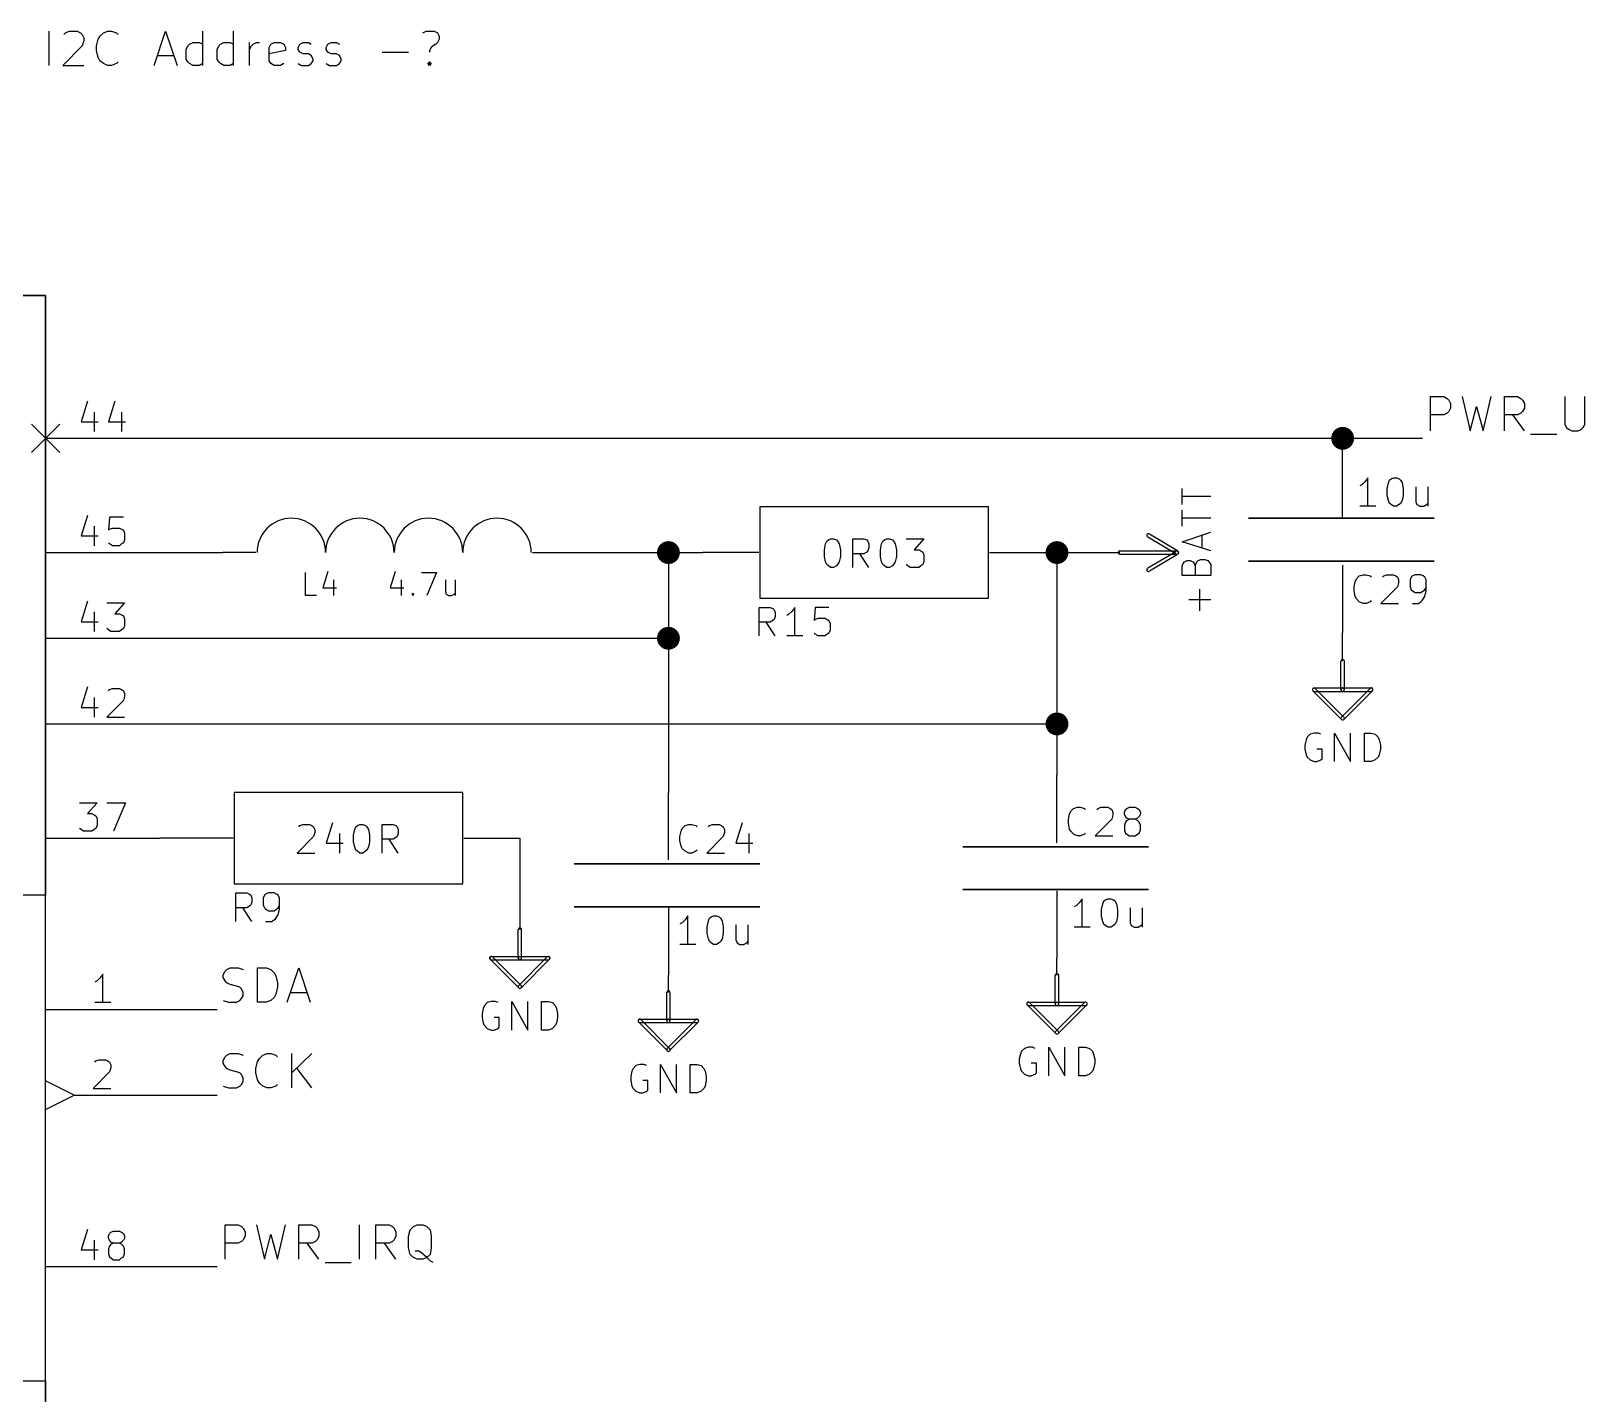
# Model space of a CAD drawing. Extents: x 12 to 829, y -582 to -12.
# Drawn here: x 191.6 to 260.7, y -459.8 to -399.2 of the extents above; entities that cross this region are included whole.
import ezdxf

# ---------------------------------------------------------------- set-up
doc = ezdxf.new("R2010")
doc.units = 0
doc.header["$MEASUREMENT"] = 0
doc.layers.add('BLACK', color=7, linetype='CONTINUOUS')

msp = doc.modelspace()

# ---------------------------------------------------------------- linework, layer by layer
at = {"layer": 'Black'}
for p, q in [((192.43, -400.736), (192.43, -399.212)), ((193.167, -399.288), (193.319, -399.212)), ((193.319, -399.212), (193.675, -399.212)), ((193.675, -399.212), (193.827, -399.288)), ((194.843, -399.288), (195.047, -399.212)), ((195.047, -399.212), (195.199, -399.212)), ((195.199, -399.212), (195.428, -399.288)), ((197.104, -400.736), (197.612, -399.212)), ((197.612, -399.212), (198.12, -400.736)), ((199.263, -400.736), (199.263, -399.212)), ((200.635, -400.736), (200.635, -399.212)), ((209.042, -399.288), (209.194, -399.212)), ((209.194, -399.212), (209.55, -399.212)), ((209.55, -399.212), (209.702, -399.288)), ((193.904, -399.872), (193.04, -400.736)), ((193.091, -399.364), (193.167, -399.288)), ((193.827, -399.288), (193.904, -399.364)), ((193.904, -399.364), (193.98, -399.517)), ((193.98, -399.644), (193.904, -399.872)), ((193.98, -399.517), (193.98, -399.644)), ((194.539, -399.872), (194.615, -399.567)), ((194.539, -400.075), (194.539, -399.872)), ((194.615, -399.567), (194.691, -399.44)), ((194.691, -399.44), (194.843, -399.288)), ((195.428, -399.288), (195.504, -399.364)), ((198.526, -400.025), (198.603, -399.872)), ((198.603, -399.872), (198.679, -399.796)), ((198.679, -399.796), (198.831, -399.72)), ((198.831, -399.72), (199.111, -399.72)), ((199.111, -399.72), (199.263, -399.796)), ((199.898, -400.025), (199.974, -399.872)), ((199.974, -399.872), (200.05, -399.796)), ((200.05, -399.796), (200.203, -399.72)), ((200.203, -399.72), (200.482, -399.72)), ((200.482, -399.72), (200.635, -399.796)), ((201.346, -400.736), (201.346, -399.72)), ((201.346, -400.025), (201.422, -399.872)), ((201.422, -399.872), (201.498, -399.796)), ((201.498, -399.796), (201.651, -399.72)), ((201.651, -399.72), (201.778, -399.72)), ((202.209, -399.948), (202.286, -399.796)), ((202.286, -399.796), (202.438, -399.72)), ((202.438, -399.72), (202.717, -399.72)), ((202.717, -399.72), (202.87, -399.796)), ((202.87, -399.796), (202.946, -399.948)), ((203.505, -399.948), (203.581, -399.796)), ((203.581, -399.796), (203.733, -399.72)), ((203.733, -399.72), (203.962, -399.72)), ((203.962, -399.72), (204.089, -399.796)), ((204.749, -399.948), (204.826, -399.796)), ((204.826, -399.796), (204.978, -399.72)), ((204.978, -399.72), (205.207, -399.72)), ((205.207, -399.72), (205.334, -399.796)), ((209.499, -399.872), (209.423, -399.948)), ((209.626, -399.796), (209.499, -399.872)), ((209.702, -399.72), (209.626, -399.796)), ((209.702, -399.288), (209.779, -399.44)), ((209.779, -399.567), (209.702, -399.72)), ((209.779, -399.44), (209.779, -399.567)), ((194.615, -400.38), (194.539, -400.075)), ((194.691, -400.533), (194.615, -400.38)), ((194.843, -400.66), (194.691, -400.533)), ((195.504, -400.583), (195.428, -400.66)), ((197.231, -400.304), (197.968, -400.304)), ((198.526, -400.456), (198.526, -400.025)), ((198.603, -400.583), (198.526, -400.456)), ((198.679, -400.66), (198.603, -400.583)), ((199.898, -400.456), (199.898, -400.025)), ((199.974, -400.583), (199.898, -400.456)), ((200.05, -400.66), (199.974, -400.583)), ((202.209, -400.533), (202.209, -399.948)), ((202.946, -400.075), (202.209, -400.228)), ((202.286, -400.66), (202.209, -400.533)), ((202.946, -399.948), (202.946, -400.075)), ((203.505, -400.025), (203.505, -399.948)), ((203.581, -400.152), (203.505, -400.025)), ((203.733, -400.228), (203.581, -400.152)), ((203.962, -400.228), (203.733, -400.228)), ((204.089, -400.304), (203.962, -400.228)), ((204.165, -400.456), (204.089, -400.304)), ((204.089, -400.66), (204.165, -400.533)), ((204.165, -400.533), (204.165, -400.456)), ((204.749, -400.025), (204.749, -399.948)), ((204.826, -400.152), (204.749, -400.025)), ((204.978, -400.228), (204.826, -400.152)), ((205.207, -400.228), (204.978, -400.228)), ((205.334, -400.304), (205.207, -400.228)), ((205.41, -400.456), (205.334, -400.304)), ((205.334, -400.66), (205.41, -400.533)), ((205.41, -400.533), (205.41, -400.456)), ((207.239, -400.152), (208.407, -400.152)), ((209.271, -400.66), (209.347, -400.583)), ((209.423, -399.948), (209.347, -400.075)), ((209.347, -400.075), (209.347, -400.152)), ((209.347, -400.583), (209.423, -400.66)), ((209.347, -400.583), (209.347, -400.736)), ((193.04, -400.736), (193.98, -400.736)), ((195.047, -400.736), (194.843, -400.66)), ((195.199, -400.736), (195.047, -400.736)), ((195.428, -400.66), (195.199, -400.736)), ((198.831, -400.736), (198.679, -400.66)), ((199.111, -400.736), (198.831, -400.736)), ((199.263, -400.66), (199.111, -400.736)), ((200.203, -400.736), (200.05, -400.66)), ((200.482, -400.736), (200.203, -400.736)), ((200.635, -400.66), (200.482, -400.736)), ((202.438, -400.736), (202.286, -400.66)), ((202.717, -400.736), (202.438, -400.736)), ((202.87, -400.66), (202.717, -400.736)), ((203.505, -400.66), (203.657, -400.736)), ((203.657, -400.736), (203.962, -400.736)), ((203.962, -400.736), (204.089, -400.66)), ((204.749, -400.66), (204.902, -400.736)), ((204.902, -400.736), (205.207, -400.736)), ((205.207, -400.736), (205.334, -400.66)), ((209.347, -400.736), (209.271, -400.66)), ((209.423, -400.66), (209.347, -400.736)), ((157.988, -410.972), (192.278, -410.972)), ((192.278, -410.972), (157.988, -410.972)), ((192.278, -410.972), (192.278, -437.642)), ((192.278, -532.892), (192.278, -410.972)), ((194.132, -415.671), (193.853, -416.585)), ((195.351, -415.671), (195.072, -416.585)), ((253.848, -416.992), (253.848, -415.468)), ((253.848, -415.468), (254.432, -415.468)), ((254.432, -415.468), (254.584, -415.544)), ((254.584, -415.544), (254.66, -415.62)), ((254.66, -415.62), (254.737, -415.773)), ((254.737, -415.773), (254.737, -415.976)), ((255.245, -415.468), (255.6, -416.992)), ((256.184, -416.992), (256.54, -415.468)), ((257.124, -416.992), (257.124, -415.468)), ((257.124, -415.468), (257.708, -415.468)), ((257.708, -415.468), (257.861, -415.544)), ((257.861, -415.544), (257.937, -415.62)), ((257.937, -415.62), (258.013, -415.773)), ((258.013, -415.773), (258.013, -415.976)), ((259.817, -415.468), (259.817, -416.712)), ((260.706, -416.712), (260.706, -415.468)), ((194.437, -416.154), (194.437, -417.017)), ((195.656, -416.154), (195.656, -417.017)), ((254.432, -416.281), (253.848, -416.281)), ((254.584, -416.204), (254.432, -416.281)), ((254.66, -416.128), (254.584, -416.204)), ((254.737, -415.976), (254.66, -416.128)), ((255.6, -416.992), (255.88, -415.9)), ((255.88, -415.9), (256.184, -416.992)), ((257.708, -416.281), (257.124, -416.281)), ((258.013, -416.992), (257.505, -416.281)), ((257.861, -416.204), (257.708, -416.281)), ((257.937, -416.128), (257.861, -416.204)), ((258.013, -415.976), (257.937, -416.128)), ((191.643, -417.957), (192.913, -416.687)), ((191.643, -416.687), (192.913, -417.957)), ((193.853, -416.585), (194.615, -416.585)), ((195.072, -416.585), (195.834, -416.585)), ((258.293, -417.144), (259.461, -417.144)), ((259.817, -416.712), (259.893, -416.839)), ((259.893, -416.839), (259.969, -416.916)), ((259.969, -416.916), (260.121, -416.992)), ((260.121, -416.992), (260.401, -416.992)), ((260.401, -416.992), (260.553, -416.916)), ((260.553, -416.916), (260.629, -416.839)), ((260.629, -416.839), (260.706, -416.712)), ((192.278, -417.322), (197.358, -417.322)), ((197.358, -417.322), (253.492, -417.322)), ((249.936, -417.83), (249.936, -417.322)), ((249.936, -420.827), (249.936, -417.83)), ((250.927, -419.252), (250.8, -419.379)), ((251.054, -419.075), (250.927, -419.252)), ((251.054, -420.345), (251.054, -419.075)), ((251.968, -419.303), (252.019, -419.176)), ((252.019, -419.176), (252.095, -419.125)), ((252.095, -419.125), (252.197, -419.075)), ((252.197, -419.075), (252.324, -419.075)), ((252.324, -419.075), (252.451, -419.125)), ((252.451, -419.125), (252.501, -419.176)), ((252.501, -419.176), (252.578, -419.303)), ((242.799, -420.268), (242.799, -419.557)), ((244.069, -419.913), (242.799, -419.913)), ((250.8, -419.379), (250.698, -419.43)), ((251.917, -419.557), (251.968, -419.303)), ((251.917, -419.862), (251.917, -419.557)), ((251.968, -420.091), (251.917, -419.862)), ((252.578, -419.303), (252.628, -419.557)), ((252.628, -419.862), (252.578, -420.091)), ((252.628, -419.557), (252.628, -419.862)), ((253.187, -419.481), (253.187, -420.141)), ((253.721, -419.481), (253.721, -420.345)), ((224.028, -420.37), (224.028, -424.434)), ((234.188, -420.37), (224.028, -420.37)), ((234.188, -424.434), (234.188, -420.37)), ((242.799, -421.234), (242.799, -420.522)), ((251.409, -420.345), (250.698, -420.345)), ((252.019, -420.218), (251.968, -420.091)), ((252.095, -420.268), (252.019, -420.218)), ((252.197, -420.345), (252.095, -420.268)), ((252.324, -420.345), (252.197, -420.345)), ((252.451, -420.268), (252.324, -420.345)), ((252.501, -420.218), (252.451, -420.268)), ((252.578, -420.091), (252.501, -420.218)), ((253.187, -420.141), (253.238, -420.268)), ((253.238, -420.268), (253.365, -420.345)), ((253.365, -420.345), (253.543, -420.345)), ((253.543, -420.345), (253.67, -420.268)), ((253.67, -420.268), (253.721, -420.218)), ((194.132, -420.751), (193.853, -421.665)), ((194.437, -421.234), (194.437, -422.097)), ((195.123, -420.827), (195.072, -421.411)), ((195.732, -420.827), (195.123, -420.827)), ((195.123, -421.361), (195.25, -421.31)), ((195.25, -421.31), (195.555, -421.31)), ((195.555, -421.31), (195.656, -421.361)), ((244.069, -420.878), (242.799, -420.878)), ((245.745, -420.878), (254, -420.878)), ((254, -420.878), (245.745, -420.878)), ((193.853, -421.665), (194.615, -421.665)), ((195.072, -421.411), (195.123, -421.361)), ((195.123, -422.021), (195.072, -421.97)), ((195.25, -422.097), (195.123, -422.021)), ((195.656, -422.021), (195.555, -422.097)), ((195.656, -421.361), (195.732, -421.411)), ((195.732, -421.97), (195.656, -422.021)), ((195.732, -421.411), (195.783, -421.538)), ((195.783, -421.843), (195.732, -421.97)), ((195.783, -421.538), (195.783, -421.843)), ((226.898, -422.275), (226.949, -422.021)), ((226.949, -422.021), (227, -421.894)), ((227, -421.894), (227.076, -421.843)), ((227.076, -421.843), (227.178, -421.792)), ((227.178, -421.792), (227.305, -421.792)), ((227.305, -421.792), (227.432, -421.843)), ((227.432, -421.843), (227.482, -421.894)), ((227.482, -421.894), (227.559, -422.021)), ((227.559, -422.021), (227.609, -422.275)), ((228.168, -423.062), (228.168, -421.792)), ((228.168, -421.792), (228.651, -421.792)), ((228.651, -421.792), (228.778, -421.843)), ((228.778, -421.843), (228.829, -421.894)), ((228.829, -421.894), (228.879, -422.021)), ((228.879, -422.021), (228.879, -422.199)), ((229.387, -422.275), (229.438, -422.021)), ((229.438, -422.021), (229.489, -421.894)), ((229.489, -421.894), (229.565, -421.843)), ((229.565, -421.843), (229.667, -421.792)), ((229.667, -421.792), (229.794, -421.792)), ((229.794, -421.792), (229.921, -421.843)), ((229.921, -421.843), (229.972, -421.894)), ((229.972, -421.894), (230.048, -422.021)), ((230.048, -422.021), (230.099, -422.275)), ((230.53, -421.792), (231.318, -421.792)), ((231.318, -421.792), (230.886, -422.275)), ((242.519, -422.453), (241.275, -421.716)), ((242.595, -422.326), (241.351, -421.589)), ((242.799, -421.919), (244.069, -421.488)), ((244.069, -422.326), (242.799, -421.919)), ((243.688, -422.199), (243.688, -421.615)), ((192.278, -422.402), (197.358, -422.402)), ((195.555, -422.097), (195.25, -422.097)), ((197.358, -422.402), (200.152, -422.402)), ((201.625, -422.402), (200.152, -422.402)), ((213.919, -422.402), (215.392, -422.402)), ((215.392, -422.402), (221.488, -422.402)), ((219.964, -422.402), (219.964, -433.07)), ((223.977, -422.402), (221.488, -422.402)), ((226.898, -422.58), (226.898, -422.275)), ((226.949, -422.808), (226.898, -422.58)), ((227.609, -422.58), (227.559, -422.808)), ((227.609, -422.275), (227.609, -422.58)), ((228.651, -422.453), (228.168, -422.453)), ((228.879, -423.062), (228.473, -422.453)), ((228.778, -422.377), (228.651, -422.453)), ((228.829, -422.326), (228.778, -422.377)), ((228.879, -422.199), (228.829, -422.326)), ((229.387, -422.58), (229.387, -422.275)), ((229.438, -422.808), (229.387, -422.58)), ((230.099, -422.58), (230.048, -422.808)), ((230.099, -422.275), (230.099, -422.58)), ((230.886, -422.275), (231.089, -422.275)), ((231.089, -422.275), (231.191, -422.326)), ((231.191, -422.326), (231.267, -422.377)), ((231.267, -422.377), (231.318, -422.504)), ((231.318, -422.504), (231.318, -422.808)), ((234.239, -422.402), (236.728, -422.402)), ((236.728, -422.402), (240.03, -422.402)), ((237.236, -422.402), (237.236, -432.308)), ((240.03, -422.326), (242.57, -422.326)), ((240.03, -422.478), (242.57, -422.478)), ((241.275, -423.088), (242.519, -422.351)), ((241.351, -423.215), (242.595, -422.478)), ((243.51, -422.758), (243.637, -422.707)), ((243.637, -422.707), (243.815, -422.707)), ((243.815, -422.707), (243.942, -422.758)), ((203.835, -424.307), (203.835, -423.291)), ((204.826, -423.24), (204.597, -423.977)), ((207.823, -423.24), (207.594, -423.977)), ((208.991, -423.291), (209.652, -423.291)), ((209.652, -423.291), (209.22, -424.307)), ((227, -422.935), (226.949, -422.808)), ((227.076, -422.986), (227, -422.935)), ((227.178, -423.062), (227.076, -422.986)), ((227.305, -423.062), (227.178, -423.062)), ((227.432, -422.986), (227.305, -423.062)), ((227.482, -422.935), (227.432, -422.986)), ((227.559, -422.808), (227.482, -422.935)), ((229.489, -422.935), (229.438, -422.808)), ((229.565, -422.986), (229.489, -422.935)), ((229.667, -423.062), (229.565, -422.986)), ((229.794, -423.062), (229.667, -423.062)), ((229.921, -422.986), (229.794, -423.062)), ((229.972, -422.935), (229.921, -422.986)), ((230.048, -422.808), (229.972, -422.935)), ((230.607, -422.986), (230.53, -422.935)), ((230.708, -423.062), (230.607, -422.986)), ((231.089, -423.062), (230.708, -423.062)), ((231.191, -422.986), (231.089, -423.062)), ((231.267, -422.935), (231.191, -422.986)), ((231.318, -422.808), (231.267, -422.935)), ((242.799, -422.986), (242.849, -422.885)), ((242.799, -423.418), (242.799, -422.986)), ((244.069, -423.418), (242.799, -423.418)), ((242.849, -422.885), (242.9, -422.808)), ((242.9, -422.808), (243.027, -422.758)), ((243.027, -422.758), (243.154, -422.758)), ((243.154, -422.758), (243.281, -422.808)), ((243.281, -422.808), (243.332, -422.885)), ((243.332, -422.885), (243.383, -422.986)), ((243.383, -422.986), (243.459, -422.808)), ((243.383, -422.986), (243.383, -423.418)), ((243.459, -422.808), (243.51, -422.758)), ((243.942, -422.758), (243.992, -422.808)), ((243.992, -422.808), (244.069, -422.935)), ((244.069, -422.935), (244.069, -423.418)), ((254, -422.783), (245.745, -422.783)), ((245.745, -422.783), (254, -422.783)), ((249.936, -422.961), (249.936, -425.958)), ((250.673, -423.443), (250.85, -423.393)), ((250.85, -423.393), (250.977, -423.393)), ((250.977, -423.393), (251.155, -423.443)), ((251.765, -423.443), (251.892, -423.393)), ((251.892, -423.393), (252.197, -423.393)), ((252.197, -423.393), (252.298, -423.443)), ((253.162, -423.393), (253.035, -423.443)), ((253.416, -423.393), (253.162, -423.393)), ((253.517, -423.443), (253.416, -423.393)), ((204.597, -423.977), (205.207, -423.977)), ((205.08, -423.621), (205.08, -424.307)), ((207.594, -423.977), (208.204, -423.977)), ((208.077, -423.621), (208.077, -424.307)), ((210.058, -423.621), (210.058, -424.155)), ((210.49, -423.621), (210.49, -424.307)), ((243.586, -424.993), (243.586, -424.028)), ((250.444, -423.926), (250.495, -423.697)), ((250.444, -424.104), (250.444, -423.926)), ((250.495, -424.358), (250.444, -424.104)), ((250.495, -423.697), (250.546, -423.57)), ((250.546, -423.57), (250.673, -423.443)), ((251.155, -423.443), (251.206, -423.494)), ((252.374, -423.926), (251.638, -424.663)), ((251.714, -423.494), (251.765, -423.443)), ((252.298, -423.443), (252.374, -423.494)), ((252.374, -423.494), (252.425, -423.621)), ((252.425, -423.748), (252.374, -423.926)), ((252.425, -423.621), (252.425, -423.748)), ((252.984, -423.494), (252.933, -423.621)), ((252.933, -423.621), (252.933, -423.926)), ((252.933, -423.926), (252.984, -424.053)), ((253.035, -423.443), (252.984, -423.494)), ((252.984, -424.053), (253.035, -424.104)), ((253.035, -424.104), (253.162, -424.18)), ((253.416, -424.18), (253.517, -424.104)), ((253.594, -423.494), (253.517, -423.443)), ((253.517, -424.104), (253.594, -424.053)), ((253.644, -423.621), (253.594, -423.494)), ((253.594, -424.053), (253.644, -423.926)), ((253.594, -424.358), (253.644, -424.104)), ((253.644, -424.104), (253.644, -423.621)), ((194.132, -424.561), (193.853, -425.475)), ((194.996, -424.637), (195.783, -424.637)), ((195.783, -424.637), (195.351, -425.12)), ((204.318, -424.307), (203.835, -424.307)), ((208.559, -424.256), (208.61, -424.205)), ((208.61, -424.307), (208.559, -424.256)), ((208.61, -424.205), (208.636, -424.256)), ((208.61, -424.205), (208.61, -424.307)), ((208.636, -424.256), (208.61, -424.307)), ((210.058, -424.155), (210.083, -424.256)), ((210.083, -424.256), (210.185, -424.307)), ((210.185, -424.307), (210.337, -424.307)), ((210.337, -424.307), (210.439, -424.256)), ((210.439, -424.256), (210.49, -424.205)), ((224.028, -424.434), (234.188, -424.434)), ((244.069, -424.51), (243.103, -424.51)), ((250.546, -424.459), (250.495, -424.358)), ((250.673, -424.586), (250.546, -424.459)), ((250.85, -424.663), (250.673, -424.586)), ((250.977, -424.663), (250.85, -424.663)), ((251.155, -424.586), (250.977, -424.663)), ((251.206, -424.536), (251.155, -424.586)), ((251.638, -424.663), (252.425, -424.663)), ((253.035, -424.663), (253.289, -424.663)), ((253.162, -424.18), (253.416, -424.18)), ((253.289, -424.663), (253.416, -424.586)), ((253.416, -424.586), (253.467, -424.536)), ((253.467, -424.536), (253.594, -424.358)), ((193.853, -425.475), (194.615, -425.475)), ((194.437, -425.044), (194.437, -425.907)), ((195.351, -425.12), (195.555, -425.12)), ((195.555, -425.12), (195.656, -425.171)), ((195.656, -425.171), (195.732, -425.221)), ((195.732, -425.221), (195.783, -425.348)), ((195.783, -425.348), (195.783, -425.653)), ((224.003, -426.11), (224.003, -424.84)), ((224.003, -424.84), (224.485, -424.84)), ((224.485, -425.501), (224.003, -425.501)), ((224.714, -426.11), (224.307, -425.501)), ((224.485, -424.84), (224.612, -424.891)), ((224.612, -425.425), (224.485, -425.501)), ((224.612, -424.891), (224.663, -424.942)), ((224.663, -425.374), (224.612, -425.425)), ((224.663, -424.942), (224.714, -425.069)), ((224.714, -425.247), (224.663, -425.374)), ((224.714, -425.069), (224.714, -425.247)), ((225.323, -425.145), (225.222, -425.196)), ((225.45, -425.018), (225.323, -425.145)), ((225.577, -424.84), (225.45, -425.018)), ((225.577, -426.11), (225.577, -424.84)), ((226.492, -424.84), (226.441, -425.425)), ((226.441, -425.425), (226.492, -425.374)), ((227.101, -424.84), (226.492, -424.84)), ((226.492, -425.374), (226.619, -425.323)), ((226.619, -425.323), (226.924, -425.323)), ((226.924, -425.323), (227.025, -425.374)), ((227.025, -425.374), (227.101, -425.425)), ((227.101, -425.425), (227.152, -425.552)), ((195.072, -425.831), (194.996, -425.78)), ((195.174, -425.907), (195.072, -425.831)), ((195.555, -425.907), (195.174, -425.907)), ((195.656, -425.831), (195.555, -425.907)), ((195.732, -425.78), (195.656, -425.831)), ((195.783, -425.653), (195.732, -425.78)), ((225.933, -426.11), (225.222, -426.11)), ((226.492, -426.034), (226.441, -425.983)), ((226.619, -426.11), (226.492, -426.034)), ((226.924, -426.11), (226.619, -426.11)), ((227.025, -426.034), (226.924, -426.11)), ((227.101, -425.983), (227.025, -426.034)), ((227.152, -425.856), (227.101, -425.983)), ((227.152, -425.552), (227.152, -425.856)), ((249.936, -427.228), (249.936, -425.958)), ((192.278, -426.212), (197.358, -426.212)), ((197.358, -426.212), (219.964, -426.212)), ((249.86, -428.498), (249.86, -427.228)), ((250.012, -428.498), (250.012, -427.228)), ((194.132, -428.371), (193.853, -429.285)), ((194.437, -428.854), (194.437, -429.717)), ((195.072, -428.549), (195.123, -428.498)), ((195.123, -428.498), (195.25, -428.447)), ((195.25, -428.447), (195.555, -428.447)), ((195.555, -428.447), (195.656, -428.498)), ((195.656, -428.498), (195.732, -428.549)), ((195.732, -428.549), (195.783, -428.676)), ((195.783, -428.803), (195.732, -428.981)), ((195.783, -428.676), (195.783, -428.803)), ((248.615, -428.549), (249.885, -429.819)), ((248.666, -428.422), (249.936, -428.422)), ((248.666, -428.574), (249.936, -428.574)), ((248.717, -428.447), (249.987, -429.717)), ((249.885, -429.717), (251.155, -428.447)), ((249.936, -428.422), (251.206, -428.422)), ((249.936, -428.574), (251.206, -428.574)), ((249.987, -429.819), (251.257, -428.549)), ((193.853, -429.285), (194.615, -429.285)), ((195.732, -428.981), (194.996, -429.717)), ((192.278, -430.022), (197.358, -430.022)), ((194.996, -429.717), (195.783, -429.717)), ((197.358, -430.022), (237.236, -430.022)), ((248.31, -430.733), (248.26, -430.962)), ((248.26, -430.962), (248.26, -431.14)), ((248.361, -430.606), (248.31, -430.733)), ((248.488, -430.479), (248.361, -430.606)), ((248.666, -430.428), (248.488, -430.479)), ((248.844, -430.428), (248.666, -430.428)), ((248.971, -430.479), (248.844, -430.428)), ((249.58, -431.698), (249.58, -430.428)), ((249.58, -430.428), (250.292, -431.698)), ((250.292, -431.698), (250.292, -430.428)), ((250.901, -431.698), (250.901, -430.428)), ((250.901, -430.428), (251.206, -430.428)), ((251.206, -430.428), (251.384, -430.479)), ((251.384, -430.479), (251.511, -430.606)), ((251.511, -430.606), (251.562, -430.733)), ((251.562, -430.733), (251.612, -430.962)), ((251.612, -430.962), (251.612, -431.14)), ((248.26, -431.14), (248.31, -431.394)), ((248.31, -431.394), (248.361, -431.495)), ((248.361, -431.495), (248.488, -431.622)), ((248.488, -431.622), (248.666, -431.698)), ((248.666, -431.698), (248.793, -431.698)), ((249.022, -431.14), (248.793, -431.14)), ((248.793, -431.698), (248.971, -431.622)), ((248.971, -431.622), (249.022, -431.571)), ((249.022, -431.571), (249.022, -431.14)), ((251.206, -431.698), (250.901, -431.698)), ((251.384, -431.622), (251.206, -431.698)), ((251.511, -431.495), (251.384, -431.622)), ((251.562, -431.394), (251.511, -431.495)), ((251.612, -431.14), (251.562, -431.394)), ((237.236, -435.305), (237.236, -432.308)), ((200.66, -433.07), (200.66, -437.134)), ((210.82, -433.07), (200.66, -433.07)), ((210.82, -437.134), (210.82, -433.07)), ((219.964, -436.067), (219.964, -433.07)), ((193.777, -433.527), (194.564, -433.527)), ((194.564, -433.527), (194.132, -434.01)), ((194.996, -433.527), (195.834, -433.527)), ((195.834, -433.527), (195.301, -434.797)), ((237.846, -433.908), (237.973, -433.781)), ((237.973, -433.781), (238.15, -433.73)), ((238.15, -433.73), (238.277, -433.73)), ((238.277, -433.73), (238.455, -433.781)), ((238.455, -433.781), (238.506, -433.832)), ((239.014, -433.832), (239.065, -433.781)), ((239.065, -433.781), (239.192, -433.73)), ((239.192, -433.73), (239.497, -433.73)), ((239.497, -433.73), (239.598, -433.781)), ((239.598, -433.781), (239.674, -433.832)), ((240.284, -433.832), (240.335, -433.781)), ((240.335, -433.781), (240.462, -433.73)), ((240.462, -433.73), (240.716, -433.73)), ((240.716, -433.73), (240.817, -433.781)), ((240.817, -433.781), (240.894, -433.832)), ((194.132, -434.01), (194.335, -434.01)), ((194.335, -434.01), (194.437, -434.061)), ((194.437, -434.061), (194.513, -434.111)), ((194.513, -434.111), (194.564, -434.238)), ((194.564, -434.238), (194.564, -434.543)), ((205.029, -434.416), (204.749, -435.331)), ((223.241, -434.416), (222.961, -435.331)), ((237.744, -434.264), (237.795, -434.035)), ((237.744, -434.442), (237.744, -434.264)), ((237.795, -434.696), (237.744, -434.442)), ((237.795, -434.035), (237.846, -433.908)), ((239.674, -434.264), (238.938, -435)), ((239.674, -433.832), (239.725, -433.959)), ((239.725, -434.086), (239.674, -434.264)), ((239.725, -433.959), (239.725, -434.086)), ((240.233, -433.959), (240.284, -433.832)), ((240.233, -434.035), (240.233, -433.959)), ((240.284, -434.137), (240.233, -434.035)), ((240.284, -434.391), (240.233, -434.518)), ((240.335, -434.213), (240.284, -434.137)), ((240.335, -434.315), (240.284, -434.391)), ((240.462, -434.264), (240.335, -434.213)), ((240.462, -434.264), (240.335, -434.315)), ((240.716, -434.264), (240.462, -434.264)), ((240.817, -434.213), (240.716, -434.264)), ((240.817, -434.315), (240.716, -434.264)), ((240.894, -434.137), (240.817, -434.213)), ((240.894, -434.391), (240.817, -434.315)), ((240.894, -433.832), (240.944, -433.959)), ((240.944, -434.035), (240.894, -434.137)), ((240.944, -434.518), (240.894, -434.391)), ((240.944, -433.959), (240.944, -434.035)), ((192.278, -435.102), (197.358, -435.102)), ((193.853, -434.721), (193.777, -434.67)), ((193.954, -434.797), (193.853, -434.721)), ((194.335, -434.797), (193.954, -434.797)), ((194.437, -434.721), (194.335, -434.797)), ((194.513, -434.67), (194.437, -434.721)), ((194.564, -434.543), (194.513, -434.67)), ((198.12, -435.102), (197.358, -435.102)), ((200.609, -435.102), (198.12, -435.102)), ((204.191, -435.026), (203.454, -435.762)), ((203.53, -434.594), (203.581, -434.543)), ((203.581, -434.543), (203.708, -434.492)), ((203.708, -434.492), (204.013, -434.492)), ((204.013, -434.492), (204.114, -434.543)), ((204.114, -434.543), (204.191, -434.594)), ((204.191, -434.594), (204.241, -434.721)), ((204.241, -434.848), (204.191, -435.026)), ((204.241, -434.721), (204.241, -434.848)), ((205.334, -434.899), (205.334, -435.762)), ((205.969, -434.975), (206.019, -434.721)), ((205.969, -435.28), (205.969, -434.975)), ((206.019, -434.721), (206.07, -434.594)), ((206.07, -434.594), (206.146, -434.543)), ((206.146, -434.543), (206.248, -434.492)), ((206.248, -434.492), (206.375, -434.492)), ((206.375, -434.492), (206.502, -434.543)), ((206.502, -434.543), (206.553, -434.594)), ((206.553, -434.594), (206.629, -434.721)), ((206.629, -434.721), (206.68, -434.975)), ((206.68, -434.975), (206.68, -435.28)), ((207.239, -435.762), (207.239, -434.492)), ((207.239, -434.492), (207.721, -434.492)), ((207.721, -435.153), (207.239, -435.153)), ((207.95, -435.762), (207.543, -435.153)), ((207.721, -434.492), (207.848, -434.543)), ((207.848, -435.077), (207.721, -435.153)), ((207.848, -434.543), (207.899, -434.594)), ((207.899, -435.026), (207.848, -435.077)), ((207.899, -434.594), (207.95, -434.721)), ((207.95, -434.899), (207.899, -435.026)), ((207.95, -434.721), (207.95, -434.899)), ((210.871, -435.102), (213.36, -435.102)), ((213.36, -435.102), (213.36, -439.166)), ((220.472, -435.026), (220.523, -434.797)), ((220.472, -435.204), (220.472, -435.026)), ((220.523, -434.797), (220.574, -434.67)), ((220.574, -434.67), (220.701, -434.543)), ((220.701, -434.543), (220.878, -434.492)), ((220.878, -434.492), (221.005, -434.492)), ((221.005, -434.492), (221.183, -434.543)), ((221.183, -434.543), (221.234, -434.594)), ((222.402, -435.026), (221.666, -435.762)), ((221.742, -434.594), (221.793, -434.543)), ((221.793, -434.543), (221.92, -434.492)), ((221.92, -434.492), (222.225, -434.492)), ((222.225, -434.492), (222.326, -434.543)), ((222.326, -434.543), (222.402, -434.594)), ((222.402, -434.594), (222.453, -434.721)), ((222.453, -434.848), (222.402, -435.026)), ((222.453, -434.721), (222.453, -434.848)), ((223.545, -434.899), (223.545, -435.762)), ((237.846, -434.797), (237.795, -434.696)), ((237.973, -434.924), (237.846, -434.797)), ((238.15, -435), (237.973, -434.924)), ((238.277, -435), (238.15, -435)), ((238.455, -434.924), (238.277, -435)), ((238.506, -434.873), (238.455, -434.924)), ((238.938, -435), (239.725, -435)), ((240.233, -434.518), (240.233, -434.746)), ((240.233, -434.746), (240.284, -434.873)), ((240.284, -434.873), (240.335, -434.924)), ((240.335, -434.924), (240.462, -435)), ((240.462, -435), (240.716, -435)), ((240.716, -435), (240.817, -434.924)), ((240.817, -434.924), (240.894, -434.873)), ((240.894, -434.873), (240.944, -434.746)), ((240.944, -434.746), (240.944, -434.518)), ((203.454, -435.762), (204.241, -435.762)), ((204.749, -435.331), (205.511, -435.331)), ((206.019, -435.508), (205.969, -435.28)), ((206.07, -435.635), (206.019, -435.508)), ((206.146, -435.686), (206.07, -435.635)), ((206.248, -435.762), (206.146, -435.686)), ((206.375, -435.762), (206.248, -435.762)), ((206.502, -435.686), (206.375, -435.762)), ((206.553, -435.635), (206.502, -435.686)), ((206.629, -435.508), (206.553, -435.635)), ((206.68, -435.28), (206.629, -435.508)), ((220.523, -435.458), (220.472, -435.204)), ((220.574, -435.559), (220.523, -435.458)), ((220.701, -435.686), (220.574, -435.559)), ((220.878, -435.762), (220.701, -435.686)), ((221.005, -435.762), (220.878, -435.762)), ((221.183, -435.686), (221.005, -435.762)), ((221.234, -435.635), (221.183, -435.686)), ((221.666, -435.762), (222.453, -435.762)), ((222.961, -435.331), (223.723, -435.331)), ((241.3, -435.483), (233.045, -435.483)), ((233.045, -435.483), (241.3, -435.483)), ((224.028, -436.245), (215.773, -436.245)), ((215.773, -436.245), (224.028, -436.245)), ((200.66, -437.134), (210.82, -437.134)), ((192.278, -437.642), (157.988, -437.642)), ((192.278, -437.642), (175.768, -437.642)), ((192.278, -459.232), (192.278, -437.642)), ((200.736, -438.81), (200.736, -437.54)), ((200.736, -437.54), (201.219, -437.54)), ((201.219, -437.54), (201.346, -437.591)), ((201.346, -437.591), (201.397, -437.642)), ((201.397, -437.642), (201.447, -437.769)), ((201.447, -437.769), (201.447, -437.947)), ((202.006, -437.642), (201.955, -437.769)), ((201.955, -437.769), (201.955, -438.074)), ((202.057, -437.591), (202.006, -437.642)), ((202.184, -437.54), (202.057, -437.591)), ((202.438, -437.54), (202.184, -437.54)), ((202.54, -437.591), (202.438, -437.54)), ((202.616, -437.642), (202.54, -437.591)), ((202.667, -437.769), (202.616, -437.642)), ((202.667, -438.252), (202.667, -437.769)), ((233.045, -437.388), (241.3, -437.388)), ((241.3, -437.388), (233.045, -437.388)), ((237.236, -437.439), (237.236, -440.436)), ((238.354, -437.794), (238.227, -437.972)), ((238.354, -439.064), (238.354, -437.794)), ((239.268, -438.023), (239.319, -437.896)), ((239.319, -437.896), (239.395, -437.845)), ((239.395, -437.845), (239.497, -437.794)), ((239.497, -437.794), (239.624, -437.794)), ((239.624, -437.794), (239.751, -437.845)), ((239.751, -437.845), (239.801, -437.896)), ((239.801, -437.896), (239.878, -438.023)), ((201.219, -438.201), (200.736, -438.201)), ((201.447, -438.81), (201.041, -438.201)), ((201.346, -438.125), (201.219, -438.201)), ((201.397, -438.074), (201.346, -438.125)), ((201.447, -437.947), (201.397, -438.074)), ((201.955, -438.074), (202.006, -438.201)), ((202.006, -438.201), (202.057, -438.252)), ((202.057, -438.252), (202.184, -438.328)), ((202.184, -438.328), (202.438, -438.328)), ((202.438, -438.328), (202.54, -438.252)), ((202.489, -438.683), (202.616, -438.506)), ((202.54, -438.252), (202.616, -438.201)), ((202.616, -438.201), (202.667, -438.074)), ((202.616, -438.506), (202.667, -438.252)), ((215.773, -438.15), (224.028, -438.15)), ((224.028, -438.15), (215.773, -438.15)), ((219.964, -438.201), (219.964, -441.198)), ((220.828, -438.556), (220.701, -438.734)), ((220.828, -439.826), (220.828, -438.556)), ((221.793, -438.658), (221.869, -438.607)), ((221.869, -438.607), (221.971, -438.556)), ((221.971, -438.556), (222.098, -438.556)), ((222.098, -438.556), (222.225, -438.607)), ((222.225, -438.607), (222.275, -438.658)), ((238.1, -438.099), (237.998, -438.15)), ((238.227, -437.972), (238.1, -438.099)), ((239.217, -438.277), (239.268, -438.023)), ((239.217, -438.582), (239.217, -438.277)), ((239.268, -438.81), (239.217, -438.582)), ((239.878, -438.023), (239.928, -438.277)), ((239.928, -438.582), (239.878, -438.81)), ((239.928, -438.277), (239.928, -438.582)), ((240.487, -438.201), (240.487, -438.861)), ((241.021, -438.201), (241.021, -439.064)), ((202.057, -438.81), (202.311, -438.81)), ((202.311, -438.81), (202.438, -438.734)), ((202.438, -438.734), (202.489, -438.683)), ((213.284, -440.436), (213.284, -439.166)), ((213.436, -440.436), (213.436, -439.166)), ((220.574, -438.861), (220.472, -438.912)), ((220.701, -438.734), (220.574, -438.861)), ((221.691, -439.039), (221.742, -438.785)), ((221.691, -439.344), (221.691, -439.039)), ((221.742, -438.785), (221.793, -438.658)), ((222.275, -438.658), (222.352, -438.785)), ((222.352, -438.785), (222.402, -439.039)), ((222.402, -439.039), (222.402, -439.344)), ((222.961, -438.963), (222.961, -439.623)), ((223.495, -438.963), (223.495, -439.826)), ((238.709, -439.064), (237.998, -439.064)), ((239.319, -438.937), (239.268, -438.81)), ((239.395, -438.988), (239.319, -438.937)), ((239.497, -439.064), (239.395, -438.988)), ((239.624, -439.064), (239.497, -439.064)), ((239.751, -438.988), (239.624, -439.064)), ((239.801, -438.937), (239.751, -438.988)), ((239.878, -438.81), (239.801, -438.937)), ((240.487, -438.861), (240.538, -438.988)), ((240.538, -438.988), (240.665, -439.064)), ((240.665, -439.064), (240.843, -439.064)), ((240.843, -439.064), (240.97, -438.988)), ((240.97, -438.988), (241.021, -438.937)), ((221.183, -439.826), (220.472, -439.826)), ((221.742, -439.572), (221.691, -439.344)), ((221.793, -439.699), (221.742, -439.572)), ((221.869, -439.75), (221.793, -439.699)), ((221.971, -439.826), (221.869, -439.75)), ((222.098, -439.826), (221.971, -439.826)), ((222.225, -439.75), (222.098, -439.826)), ((222.275, -439.699), (222.225, -439.75)), ((222.352, -439.572), (222.275, -439.699)), ((222.402, -439.344), (222.352, -439.572)), ((222.961, -439.623), (223.012, -439.75)), ((223.012, -439.75), (223.139, -439.826)), ((223.139, -439.826), (223.317, -439.826)), ((223.317, -439.826), (223.444, -439.75)), ((223.444, -439.75), (223.495, -439.699)), ((213.309, -441.757), (212.039, -440.487)), ((212.09, -440.36), (213.36, -440.36)), ((212.09, -440.512), (213.36, -440.512)), ((213.411, -441.655), (212.141, -440.385)), ((214.579, -440.385), (213.309, -441.655)), ((213.36, -440.36), (214.63, -440.36)), ((213.36, -440.512), (214.63, -440.512)), ((214.681, -440.487), (213.411, -441.757)), ((237.236, -441.198), (237.236, -440.436)), ((194.691, -441.325), (194.564, -441.452)), ((194.818, -441.147), (194.691, -441.325)), ((194.818, -442.417), (194.818, -441.147)), ((200.177, -441.173), (200.254, -441.02)), ((200.177, -441.3), (200.177, -441.173)), ((200.254, -441.452), (200.177, -441.3)), ((200.254, -441.02), (200.33, -440.944)), ((200.33, -440.944), (200.482, -440.868)), ((200.482, -440.868), (200.838, -440.868)), ((200.838, -440.868), (201.066, -440.944)), ((201.701, -442.392), (201.701, -440.868)), ((201.701, -440.868), (202.082, -440.868)), ((202.082, -440.868), (202.286, -440.944)), ((202.286, -440.944), (202.438, -441.096)), ((202.438, -441.096), (202.514, -441.223)), ((202.514, -441.223), (202.59, -441.528)), ((203.022, -442.392), (203.53, -440.868)), ((203.53, -440.868), (204.038, -442.392)), ((219.964, -441.96), (219.964, -441.198)), ((237.16, -442.468), (237.16, -441.198)), ((237.312, -442.468), (237.312, -441.198)), ((194.564, -441.452), (194.462, -441.503)), ((200.33, -441.528), (200.254, -441.452)), ((200.482, -441.604), (200.33, -441.528)), ((200.762, -441.681), (200.482, -441.604)), ((200.914, -441.731), (200.762, -441.681)), ((200.99, -441.808), (200.914, -441.731)), ((201.066, -441.96), (200.99, -441.808)), ((201.066, -442.112), (201.066, -441.96)), ((202.514, -442.036), (202.438, -442.189)), ((202.59, -441.731), (202.514, -442.036)), ((202.59, -441.528), (202.59, -441.731)), ((203.149, -441.96), (203.886, -441.96)), ((219.888, -443.23), (219.888, -441.96)), ((220.04, -443.23), (220.04, -441.96)), ((192.278, -442.722), (197.358, -442.722)), ((195.174, -442.417), (194.462, -442.417)), ((197.358, -442.722), (199.898, -442.722)), ((200.177, -442.316), (200.406, -442.392)), ((200.406, -442.392), (200.762, -442.392)), ((200.762, -442.392), (200.914, -442.316)), ((200.914, -442.316), (200.99, -442.239)), ((200.99, -442.239), (201.066, -442.112)), ((202.082, -442.392), (201.701, -442.392)), ((202.286, -442.316), (202.082, -442.392)), ((202.438, -442.189), (202.286, -442.316)), ((211.734, -442.671), (211.684, -442.9)), ((211.785, -442.544), (211.734, -442.671)), ((211.912, -442.417), (211.785, -442.544)), ((212.09, -442.366), (211.912, -442.417)), ((212.268, -442.366), (212.09, -442.366)), ((212.395, -442.417), (212.268, -442.366)), ((213.004, -443.636), (213.004, -442.366)), ((213.004, -442.366), (213.716, -443.636)), ((213.716, -443.636), (213.716, -442.366)), ((214.325, -443.636), (214.325, -442.366)), ((214.325, -442.366), (214.63, -442.366)), ((214.63, -442.366), (214.808, -442.417)), ((214.808, -442.417), (214.935, -442.544)), ((214.935, -442.544), (214.986, -442.671)), ((214.986, -442.671), (215.036, -442.9)), ((237.185, -443.789), (235.915, -442.519)), ((235.966, -442.392), (237.236, -442.392)), ((235.966, -442.544), (237.236, -442.544)), ((237.287, -443.687), (236.017, -442.417)), ((238.455, -442.417), (237.185, -443.687)), ((237.236, -442.392), (238.506, -442.392)), ((237.236, -442.544), (238.506, -442.544)), ((238.557, -442.519), (237.287, -443.789)), ((211.684, -442.9), (211.684, -443.078)), ((211.684, -443.078), (211.734, -443.332)), ((211.734, -443.332), (211.785, -443.433)), ((211.785, -443.433), (211.912, -443.56)), ((212.446, -443.078), (212.217, -443.078)), ((212.446, -443.509), (212.446, -443.078)), ((214.935, -443.433), (214.808, -443.56)), ((214.986, -443.332), (214.935, -443.433)), ((215.036, -443.078), (214.986, -443.332)), ((215.036, -442.9), (215.036, -443.078)), ((219.913, -444.551), (218.643, -443.281)), ((218.694, -443.154), (219.964, -443.154)), ((218.694, -443.306), (219.964, -443.306)), ((220.015, -444.449), (218.745, -443.179)), ((221.183, -443.179), (219.913, -444.449)), ((219.964, -443.154), (221.234, -443.154)), ((219.964, -443.306), (221.234, -443.306)), ((221.285, -443.281), (220.015, -444.551)), ((211.912, -443.56), (212.09, -443.636)), ((212.09, -443.636), (212.217, -443.636)), ((212.217, -443.636), (212.395, -443.56)), ((212.395, -443.56), (212.446, -443.509)), ((214.63, -443.636), (214.325, -443.636)), ((214.808, -443.56), (214.63, -443.636)), ((200.177, -444.983), (200.254, -444.83)), ((200.254, -444.83), (200.33, -444.754)), ((200.33, -444.754), (200.482, -444.678)), ((200.482, -444.678), (200.838, -444.678)), ((200.838, -444.678), (201.066, -444.754)), ((201.778, -444.906), (201.93, -444.754)), ((201.93, -444.754), (202.133, -444.678)), ((202.133, -444.678), (202.286, -444.678)), ((202.286, -444.678), (202.514, -444.754)), ((202.514, -444.754), (202.59, -444.83)), ((203.225, -446.202), (203.225, -444.678)), ((204.114, -444.678), (203.225, -445.541)), ((235.61, -444.703), (235.56, -444.932)), ((235.661, -444.576), (235.61, -444.703)), ((235.788, -444.449), (235.661, -444.576)), ((235.966, -444.398), (235.788, -444.449)), ((236.144, -444.398), (235.966, -444.398)), ((236.271, -444.449), (236.144, -444.398)), ((236.88, -445.668), (236.88, -444.398)), ((236.88, -444.398), (237.592, -445.668)), ((237.592, -445.668), (237.592, -444.398)), ((238.201, -445.668), (238.201, -444.398)), ((238.201, -444.398), (238.506, -444.398)), ((238.506, -444.398), (238.684, -444.449)), ((238.684, -444.449), (238.811, -444.576)), ((238.811, -444.576), (238.862, -444.703)), ((238.862, -444.703), (238.912, -444.932)), ((195.123, -445.491), (194.386, -446.227)), ((194.462, -445.059), (194.513, -445.008)), ((194.513, -445.008), (194.64, -444.957)), ((194.64, -444.957), (194.945, -444.957)), ((194.945, -444.957), (195.047, -445.008)), ((195.047, -445.008), (195.123, -445.059)), ((195.123, -445.059), (195.174, -445.186)), ((195.174, -445.313), (195.123, -445.491)), ((195.174, -445.186), (195.174, -445.313)), ((200.177, -445.11), (200.177, -444.983)), ((200.254, -445.262), (200.177, -445.11)), ((200.33, -445.338), (200.254, -445.262)), ((200.482, -445.414), (200.33, -445.338)), ((200.762, -445.491), (200.482, -445.414)), ((200.914, -445.541), (200.762, -445.491)), ((201.625, -445.338), (201.701, -445.033)), ((201.625, -445.541), (201.625, -445.338)), ((201.701, -445.033), (201.778, -444.906)), ((204.114, -446.202), (203.454, -445.338)), ((218.338, -445.465), (218.288, -445.694)), ((218.389, -445.338), (218.338, -445.465)), ((218.516, -445.211), (218.389, -445.338)), ((218.694, -445.16), (218.516, -445.211)), ((218.872, -445.16), (218.694, -445.16)), ((218.999, -445.211), (218.872, -445.16)), ((219.608, -446.43), (219.608, -445.16)), ((219.608, -445.16), (220.32, -446.43)), ((220.32, -446.43), (220.32, -445.16)), ((220.929, -446.43), (220.929, -445.16)), ((220.929, -445.16), (221.234, -445.16)), ((221.234, -445.16), (221.412, -445.211)), ((221.412, -445.211), (221.539, -445.338)), ((221.539, -445.338), (221.59, -445.465)), ((221.59, -445.465), (221.64, -445.694)), ((235.56, -444.932), (235.56, -445.11)), ((235.56, -445.11), (235.61, -445.364)), ((235.61, -445.364), (235.661, -445.465)), ((235.661, -445.465), (235.788, -445.592)), ((236.322, -445.11), (236.093, -445.11)), ((236.322, -445.541), (236.322, -445.11)), ((238.811, -445.465), (238.684, -445.592)), ((238.862, -445.364), (238.811, -445.465)), ((238.912, -445.11), (238.862, -445.364)), ((238.912, -444.932), (238.912, -445.11)), ((193.548, -446.532), (192.278, -445.897)), ((194.386, -446.227), (195.174, -446.227)), ((200.177, -446.126), (200.406, -446.202)), ((200.406, -446.202), (200.762, -446.202)), ((200.762, -446.202), (200.914, -446.126)), ((200.99, -445.618), (200.914, -445.541)), ((200.914, -446.126), (200.99, -446.049)), ((201.066, -445.77), (200.99, -445.618)), ((200.99, -446.049), (201.066, -445.922)), ((201.066, -445.922), (201.066, -445.77)), ((201.701, -445.846), (201.625, -445.541)), ((201.778, -445.999), (201.701, -445.846)), ((201.93, -446.126), (201.778, -445.999)), ((202.133, -446.202), (201.93, -446.126)), ((202.286, -446.202), (202.133, -446.202)), ((202.514, -446.126), (202.286, -446.202)), ((202.59, -446.049), (202.514, -446.126)), ((218.288, -445.694), (218.288, -445.872)), ((218.288, -445.872), (218.338, -446.126)), ((218.338, -446.126), (218.389, -446.227)), ((218.389, -446.227), (218.516, -446.354)), ((219.05, -445.872), (218.821, -445.872)), ((219.05, -446.303), (219.05, -445.872)), ((221.539, -446.227), (221.412, -446.354)), ((221.59, -446.126), (221.539, -446.227)), ((221.64, -445.872), (221.59, -446.126)), ((221.64, -445.694), (221.64, -445.872)), ((235.788, -445.592), (235.966, -445.668)), ((235.966, -445.668), (236.093, -445.668)), ((236.093, -445.668), (236.271, -445.592)), ((236.271, -445.592), (236.322, -445.541)), ((238.506, -445.668), (238.201, -445.668)), ((238.684, -445.592), (238.506, -445.668)), ((192.278, -447.167), (193.548, -446.532)), ((193.548, -446.532), (197.358, -446.532)), ((197.358, -446.532), (199.898, -446.532)), ((218.516, -446.354), (218.694, -446.43)), ((218.694, -446.43), (218.821, -446.43)), ((218.821, -446.43), (218.999, -446.354)), ((218.999, -446.354), (219.05, -446.303)), ((221.234, -446.43), (220.929, -446.43)), ((221.412, -446.354), (221.234, -446.43)), ((200.254, -453.822), (200.254, -452.298)), ((200.254, -452.298), (200.838, -452.298)), ((200.838, -452.298), (200.99, -452.374)), ((200.99, -452.374), (201.066, -452.45)), ((201.651, -452.298), (202.006, -453.822)), ((202.59, -453.822), (202.946, -452.298)), ((203.53, -453.822), (203.53, -452.298)), ((203.53, -452.298), (204.114, -452.298)), ((204.114, -452.298), (204.267, -452.374)), ((204.267, -452.374), (204.343, -452.45)), ((206.223, -453.822), (206.223, -452.298)), ((206.959, -453.822), (206.959, -452.298)), ((206.959, -452.298), (207.543, -452.298)), ((207.543, -452.298), (207.696, -452.374)), ((207.696, -452.374), (207.772, -452.45)), ((208.483, -452.526), (208.636, -452.374)), ((208.636, -452.374), (208.788, -452.298)), ((208.788, -452.298), (209.067, -452.298)), ((209.067, -452.298), (209.22, -452.374)), ((209.22, -452.374), (209.372, -452.526)), ((194.132, -452.501), (193.853, -453.415)), ((194.437, -452.984), (194.437, -453.847)), ((195.072, -452.806), (195.123, -452.679)), ((195.072, -452.882), (195.072, -452.806)), ((195.123, -452.984), (195.072, -452.882)), ((195.123, -452.679), (195.174, -452.628)), ((195.174, -453.06), (195.123, -452.984)), ((195.174, -452.628), (195.301, -452.577)), ((195.301, -453.111), (195.174, -453.06)), ((195.301, -453.111), (195.174, -453.161)), ((195.301, -452.577), (195.555, -452.577)), ((195.555, -453.111), (195.301, -453.111)), ((195.555, -452.577), (195.656, -452.628)), ((195.656, -453.06), (195.555, -453.111)), ((195.656, -453.161), (195.555, -453.111)), ((195.656, -452.628), (195.732, -452.679)), ((195.732, -452.984), (195.656, -453.06)), ((195.732, -452.679), (195.783, -452.806)), ((195.783, -452.882), (195.732, -452.984)), ((195.783, -452.806), (195.783, -452.882)), ((200.838, -453.111), (200.254, -453.111)), ((200.99, -453.034), (200.838, -453.111)), ((201.066, -452.958), (200.99, -453.034)), ((201.066, -452.45), (201.143, -452.603)), ((201.143, -452.806), (201.066, -452.958)), ((201.143, -452.603), (201.143, -452.806)), ((202.006, -453.822), (202.286, -452.73)), ((202.286, -452.73), (202.59, -453.822)), ((204.114, -453.111), (203.53, -453.111)), ((204.419, -453.822), (203.911, -453.111)), ((204.267, -453.034), (204.114, -453.111)), ((204.343, -452.958), (204.267, -453.034)), ((204.343, -452.45), (204.419, -452.603)), ((204.419, -452.806), (204.343, -452.958)), ((204.419, -452.603), (204.419, -452.806)), ((207.543, -453.111), (206.959, -453.111)), ((207.848, -453.822), (207.34, -453.111)), ((207.696, -453.034), (207.543, -453.111)), ((207.772, -452.958), (207.696, -453.034)), ((207.772, -452.45), (207.848, -452.603)), ((207.848, -452.806), (207.772, -452.958)), ((207.848, -452.603), (207.848, -452.806)), ((208.407, -452.806), (208.483, -452.526)), ((208.407, -453.314), (208.407, -452.806)), ((209.372, -452.526), (209.423, -452.806)), ((209.423, -452.806), (209.423, -453.314)), ((193.853, -453.415), (194.615, -453.415)), ((195.123, -453.238), (195.072, -453.365)), ((195.072, -453.365), (195.072, -453.593)), ((195.072, -453.593), (195.123, -453.72)), ((195.174, -453.161), (195.123, -453.238)), ((195.123, -453.72), (195.174, -453.771)), ((195.174, -453.771), (195.301, -453.847)), ((195.555, -453.847), (195.656, -453.771)), ((195.732, -453.238), (195.656, -453.161)), ((195.656, -453.771), (195.732, -453.72)), ((195.783, -453.365), (195.732, -453.238)), ((195.732, -453.72), (195.783, -453.593)), ((195.783, -453.593), (195.783, -453.365)), ((208.483, -453.619), (208.407, -453.314)), ((208.636, -453.746), (208.483, -453.619)), ((208.788, -453.822), (208.636, -453.746)), ((208.864, -453.466), (208.712, -453.466)), ((209.067, -453.822), (208.788, -453.822)), ((208.991, -453.542), (208.864, -453.466)), ((209.22, -453.746), (208.991, -453.542)), ((209.22, -453.746), (209.067, -453.822)), ((209.372, -453.619), (209.22, -453.746)), ((209.372, -453.898), (209.22, -453.746)), ((209.423, -453.314), (209.372, -453.619)), ((192.278, -454.152), (197.358, -454.152)), ((195.301, -453.847), (195.555, -453.847)), ((197.358, -454.152), (199.898, -454.152)), ((204.699, -453.974), (205.867, -453.974)), ((209.499, -453.974), (209.372, -453.898)), ((175.768, -459.232), (192.278, -459.232)), ((175.768, -459.232), (192.278, -459.232)), ((192.278, -459.232), (192.278, -478.282))]:
    msp.add_line(p, q, dxfattribs=at)
at = {"layer": 'Black', "const_width": 0.508}
for points in [[(249.682, -417.322, 1), (250.19, -417.322, 1)], [(219.71, -422.402, 1), (220.218, -422.402, 1)], [(236.982, -422.402, 1), (237.49, -422.402, 1)], [(219.71, -426.212, 1), (220.218, -426.212, 1)], [(236.982, -430.022, 1), (237.49, -430.022, 1)]]:
    msp.add_lwpolyline(points, format="xyb", close=True, dxfattribs=at)
at = {"layer": 'Black'}
for centre, radius, start, end in [((203.2, -422.402), 1.524, -359.9, -180.1), ((206.248, -422.402), 1.524, -359.9, -180.1), ((209.296, -422.402), 1.524, -359.9, -180.1), ((212.344, -422.402), 1.524, -359.9, -180.1), ((241.3, -421.64), 0.0762, 419.036, 599.036), ((240.03, -422.402), 0.0762, 90, 270), ((242.57, -422.402), 0.0762, 300.964, 480.964), ((242.57, -422.402), 0.0762, 239.036, 419.036), ((242.57, -422.402), 0.0762, 270, 450), ((241.3, -423.164), 0.0762, 120.964, 300.964), ((249.936, -427.228), 0.0762, 360, 540), ((248.666, -428.498), 0.0762, 90, 270), ((248.666, -428.498), 0.0762, 45, 225), ((249.936, -428.498), 0.0762, 90, 270), ((249.936, -428.498), 0.0762, 180, 360), ((249.936, -428.498), 0.0762, 270, 450), ((251.206, -428.498), 0.0762, 315, 495), ((251.206, -428.498), 0.0762, 270, 450), ((249.936, -429.768), 0.0762, 135, 315), ((249.936, -429.768), 0.0762, 225, 405), ((213.36, -439.166), 0.0762, 360, 540), ((212.09, -440.436), 0.0762, 405, 585), ((212.09, -440.436), 0.0762, 90, 270), ((213.36, -440.436), 0.0762, 90, 270), ((213.36, -440.436), 0.0762, 180, 360), ((213.36, -440.436), 0.0762, 270, 450), ((214.63, -440.436), 0.0762, 315, 495), ((214.63, -440.436), 0.0762, 270, 450), ((237.236, -441.198), 0.0762, 360, 540), ((213.36, -441.706), 0.0762, 495, 675), ((213.36, -441.706), 0.0762, 225, 405), ((219.964, -441.96), 0.0762, 360, 540), ((235.966, -442.468), 0.0762, 405, 585), ((235.966, -442.468), 0.0762, 90, 270), ((237.236, -442.468), 0.0762, 90, 270), ((237.236, -442.468), 0.0762, 180, 360), ((237.236, -442.468), 0.0762, 270, 450), ((238.506, -442.468), 0.0762, 315, 495), ((238.506, -442.468), 0.0762, 270, 450), ((218.694, -443.23), 0.0762, 405, 585), ((218.694, -443.23), 0.0762, 90, 270), ((219.964, -443.23), 0.0762, 90, 270), ((219.964, -443.23), 0.0762, 180, 360), ((219.964, -443.23), 0.0762, 270, 450), ((221.234, -443.23), 0.0762, 315, 495), ((221.234, -443.23), 0.0762, 270, 450), ((237.236, -443.738), 0.0762, 495, 675), ((237.236, -443.738), 0.0762, 225, 405), ((219.964, -444.5), 0.0762, 495, 675), ((219.964, -444.5), 0.0762, 225, 405)]:
    msp.add_arc(centre, radius, start, end, dxfattribs=at)

doc.saveas('drawing.dxf')
